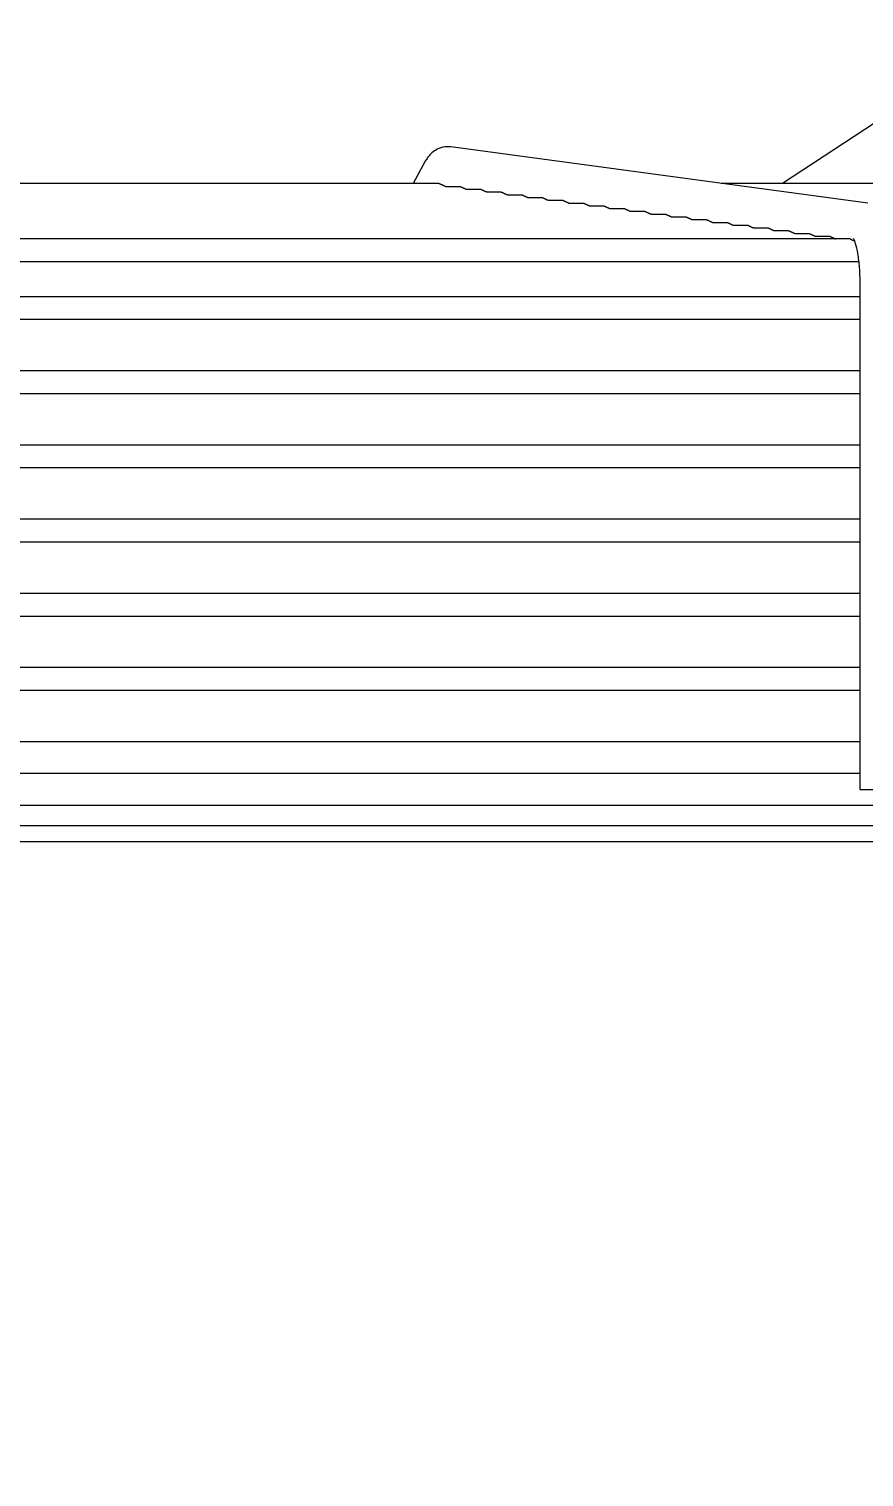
# Model space of a CAD drawing. Header units: millimetres. Extents: x 17700 to 32328, y 19251 to 29476.
# Drawn here: x 17993.82 to 17997.89, y 19600.84 to 19607.91 of the extents above; entities that cross this region are included whole.
import ezdxf

# ---------------------------------------------------------------- set-up
doc = ezdxf.new("R2010")
doc.units = ezdxf.units.MM
doc.header["$LTSCALE"] = 5
doc.layers.add('UNIT', color=6, linetype='Continuous')
doc.styles.add('SUBMITTAL', font='romans.shx', dxfattribs={"width": 0.75})
doc.dimstyles.new('SUBMITTAL', dxfattribs={"dimtxt": 0.09375, "dimasz": 0.09375, "dimexe": 0.03125, "dimexo": 0.0625, "dimgap": 0.0625, "dimtad": 0, "dimdec": 4, "dimzin": 4, "dimdsep": 46, "dimlunit": 4, "dimtxsty": 'SUBMITTAL', "dimcen": 0.09375, "dimclre": 6, "dimadec": 0, "dimazin": 0, "dimtfac": 1, "dimtdec": 0, "dimtofl": 0, "dimtmove": 0, "dimatfit": 3, "dimfxl": 0, "dimfrac": 2, "dimtolj": 1, "dimtzin": 4, "dimarcsym": 0})

msp = doc.modelspace()

# ---------------------------------------------------------------- linework, layer by layer
at = {"layer": 'UNIT'}
for p, q in [((17998.4303, 19607.7721), (17997.4934, 19607.1581)), ((17997.91, 19607.0615), (17995.8746, 19607.3361)), ((17995.7497, 19607.2662), (17995.6898, 19607.1581)), ((17995.8165, 19607.1581), (17991.814, 19607.1581)), ((17998.6995, 19607.1581), (17997.1939, 19607.1581)), ((17995.8501, 19607.1434), (17995.9185, 19607.1434)), ((17995.95, 19607.1299), (17996.0187, 19607.1299)), ((17996.0502, 19607.1164), (17996.1189, 19607.1164)), ((17996.1504, 19607.1029), (17996.2191, 19607.1029)), ((17996.2506, 19607.0894), (17996.3194, 19607.0894)), ((17996.3508, 19607.0759), (17996.4196, 19607.0759)), ((17996.4509, 19607.0624), (17996.5198, 19607.0624)), ((17996.5511, 19607.0489), (17996.62, 19607.0489)), ((17996.6513, 19607.0354), (17996.7202, 19607.0354)), ((17996.7515, 19607.0219), (17996.8205, 19607.0219)), ((17996.8517, 19607.0084), (17996.9207, 19607.0084)), ((17996.9519, 19606.9949), (17997.0209, 19606.9949)), ((17997.052, 19606.9814), (17997.1211, 19606.9814)), ((17997.1522, 19606.9679), (17997.2214, 19606.9679)), ((17997.2524, 19606.9544), (17997.3216, 19606.9544)), ((17997.8227, 19606.8869), (17989.8078, 19606.8869)), ((17997.3526, 19606.9409), (17997.4218, 19606.9409)), ((17997.4528, 19606.9274), (17997.522, 19606.9274)), ((17997.553, 19606.9139), (17997.6223, 19606.9139)), ((17997.6532, 19606.9004), (17997.7225, 19606.9004)), ((17989.7642, 19606.7767), (17997.8664, 19606.7767)), ((17997.8722, 19604.1995), (17997.8722, 19606.6689)), ((17997.8722, 19606.605), (17989.7583, 19606.605)), ((17997.0936, 19606.6064), (17997.0936, 19606.605)), ((17989.7583, 19606.4948), (17997.8722, 19606.4948)), ((17997.8722, 19606.2428), (17989.7583, 19606.2428)), ((17989.7583, 19606.1326), (17997.8722, 19606.1326)), ((17997.8722, 19605.8806), (17989.7583, 19605.8806)), ((17989.7583, 19605.7704), (17997.8722, 19605.7704)), ((17997.8722, 19605.5184), (17989.7583, 19605.5184)), ((17989.7583, 19605.4081), (17997.8722, 19605.4081)), ((17997.8722, 19605.1562), (17989.7583, 19605.1562)), ((17989.7583, 19605.0459), (17997.8722, 19605.0459)), ((17997.8722, 19604.794), (17989.7583, 19604.794)), ((17989.7583, 19604.6837), (17997.8722, 19604.6837)), ((17997.8722, 19604.4318), (17989.7583, 19604.4318)), ((17989.7583, 19604.2782), (17997.8722, 19604.2782)), ((17997.8722, 19604.1995), (17998.0691, 19604.1995)), ((17989.1893, 19604.1227), (17998.4413, 19604.1227)), ((17976.9452, 19604.0223), (18010.6853, 19604.0223)), ((18010.6853, 19603.9436), (17976.9452, 19603.9436))]:
    msp.add_line(p, q, dxfattribs=at)
for centre, start, end in [((17994.9704, 19606.6132), 353.99009, 355.0051), ((17995.7578, 19606.6132), 184.9949, 186.00991)]:
    msp.add_arc(centre, 0.0787, start, end, dxfattribs=at)
for major_axis, start_param, end_param in [((-0.0861, 0.0478), 1.366612, 1.389255), ((0.0861, -0.0478), 6.024051, 6.046695)]:
    msp.add_ellipse((17995.5317, 19606.6705), major_axis=major_axis, ratio=0.875426, start_param=start_param, end_param=end_param, dxfattribs=at)
for points, knots in [([(17995.8746, 19607.3361), (17995.8613, 19607.3379), (17995.8473, 19607.3372), (17995.8216, 19607.3314), (17995.8102, 19607.3265), (17995.7912, 19607.3152), (17995.7835, 19607.3089), (17995.7707, 19607.2964), (17995.7656, 19607.2903), (17995.7568, 19607.2782), (17995.7531, 19607.2722), (17995.7498, 19607.2663), (17995.7498, 19607.2662), (17995.7497, 19607.2662)], [3.1066861, 3.1066861, 3.1066861, 3.1066861, 3.1999885, 3.1999885, 3.2942363, 3.2942363, 3.388484, 3.388484, 3.4827318, 3.4827318, 3.5769796, 3.5769796, 3.577925, 3.577925, 3.577925, 3.577925]), ([(17995.8165, 19607.1581), (17995.8166, 19607.1581), (17995.8166, 19607.1581), (17995.8166, 19607.1581), (17995.8169, 19607.1581), (17995.8171, 19607.1581), (17995.8174, 19607.158), (17995.8177, 19607.1579), (17995.8181, 19607.1579), (17995.8184, 19607.1577), (17995.8188, 19607.1576), (17995.8192, 19607.1575), (17995.8197, 19607.1573), (17995.8201, 19607.1571), (17995.8206, 19607.1569), (17995.8211, 19607.1567), (17995.8216, 19607.1564), (17995.8222, 19607.1562), (17995.8228, 19607.1559), (17995.8234, 19607.1556), (17995.824, 19607.1553), (17995.8247, 19607.155), (17995.8253, 19607.1546), (17995.8261, 19607.1543), (17995.8268, 19607.1539), (17995.8276, 19607.1535), (17995.8283, 19607.1531), (17995.8292, 19607.1527), (17995.83, 19607.1523), (17995.8309, 19607.1518), (17995.8318, 19607.1514), (17995.8327, 19607.1509), (17995.8337, 19607.1504), (17995.8347, 19607.15), (17995.8357, 19607.1495), (17995.8367, 19607.149), (17995.8378, 19607.1484), (17995.8389, 19607.1479), (17995.8401, 19607.1474), (17995.8413, 19607.1469), (17995.8425, 19607.1463), (17995.8438, 19607.1458), (17995.8451, 19607.1453), (17995.8464, 19607.1447), (17995.8478, 19607.1442), (17995.8492, 19607.1437), (17995.8495, 19607.1436), (17995.8498, 19607.1435), (17995.8501, 19607.1434)], [0.4847824, 0.4847824, 0.4847824, 0.4847824, 0.4878049, 0.4878049, 0.4878049, 0.5121951, 0.5121951, 0.5121951, 0.5365854, 0.5365854, 0.5365854, 0.5609756, 0.5609756, 0.5609756, 0.5853659, 0.5853659, 0.5853659, 0.6097561, 0.6097561, 0.6097561, 0.6341463, 0.6341463, 0.6341463, 0.6585366, 0.6585366, 0.6585366, 0.6829268, 0.6829268, 0.6829268, 0.7073171, 0.7073171, 0.7073171, 0.7317073, 0.7317073, 0.7317073, 0.7560976, 0.7560976, 0.7560976, 0.7804878, 0.7804878, 0.7804878, 0.804878, 0.804878, 0.804878, 0.8292683, 0.8292683, 0.8292683, 0.834397, 0.834397, 0.834397, 0.834397]), ([(17995.9185, 19607.1434), (17995.9185, 19607.1434), (17995.9185, 19607.1434), (17995.9185, 19607.1434), (17995.9188, 19607.1433), (17995.919, 19607.1433), (17995.9193, 19607.1432), (17995.9196, 19607.1432), (17995.9199, 19607.1431), (17995.9203, 19607.143), (17995.9207, 19607.1429), (17995.9211, 19607.1427), (17995.9215, 19607.1426), (17995.9219, 19607.1424), (17995.9224, 19607.1422), (17995.9229, 19607.142), (17995.9234, 19607.1418), (17995.9239, 19607.1415), (17995.9245, 19607.1413), (17995.9251, 19607.141), (17995.9257, 19607.1407), (17995.9264, 19607.1404), (17995.927, 19607.1401), (17995.9277, 19607.1397), (17995.9284, 19607.1394), (17995.9292, 19607.139), (17995.9299, 19607.1387), (17995.9307, 19607.1383), (17995.9315, 19607.1379), (17995.9324, 19607.1374), (17995.9333, 19607.137), (17995.9342, 19607.1366), (17995.9351, 19607.1361), (17995.9361, 19607.1357), (17995.9371, 19607.1352), (17995.9381, 19607.1347), (17995.9392, 19607.1343), (17995.9403, 19607.1338), (17995.9414, 19607.1333), (17995.9426, 19607.1328), (17995.9438, 19607.1323), (17995.945, 19607.1318), (17995.9463, 19607.1313), (17995.9475, 19607.1308), (17995.9487, 19607.1303), (17995.95, 19607.1299)], [0.4842301, 0.4842301, 0.4842301, 0.4842301, 0.4878049, 0.4878049, 0.4878049, 0.5121951, 0.5121951, 0.5121951, 0.5365854, 0.5365854, 0.5365854, 0.5609756, 0.5609756, 0.5609756, 0.5853659, 0.5853659, 0.5853659, 0.6097561, 0.6097561, 0.6097561, 0.6341463, 0.6341463, 0.6341463, 0.6585366, 0.6585366, 0.6585366, 0.6829268, 0.6829268, 0.6829268, 0.7073171, 0.7073171, 0.7073171, 0.7317073, 0.7317073, 0.7317073, 0.7560976, 0.7560976, 0.7560976, 0.7804878, 0.7804878, 0.7804878, 0.804878, 0.804878, 0.804878, 0.8279727, 0.8279727, 0.8279727, 0.8279727]), ([(17996.0187, 19607.1299), (17996.0187, 19607.1299), (17996.0187, 19607.1299), (17996.0188, 19607.1299), (17996.019, 19607.1298), (17996.0192, 19607.1298), (17996.0195, 19607.1298), (17996.0198, 19607.1297), (17996.0202, 19607.1296), (17996.0205, 19607.1295), (17996.0209, 19607.1294), (17996.0213, 19607.1292), (17996.0217, 19607.1291), (17996.0222, 19607.1289), (17996.0226, 19607.1287), (17996.0231, 19607.1285), (17996.0236, 19607.1283), (17996.0242, 19607.128), (17996.0247, 19607.1278), (17996.0253, 19607.1275), (17996.0259, 19607.1272), (17996.0266, 19607.1269), (17996.0272, 19607.1266), (17996.0279, 19607.1262), (17996.0287, 19607.1259), (17996.0294, 19607.1255), (17996.0302, 19607.1252), (17996.031, 19607.1248), (17996.0318, 19607.1244), (17996.0326, 19607.1239), (17996.0335, 19607.1235), (17996.0344, 19607.1231), (17996.0354, 19607.1226), (17996.0363, 19607.1222), (17996.0373, 19607.1217), (17996.0384, 19607.1212), (17996.0394, 19607.1207), (17996.0405, 19607.1203), (17996.0416, 19607.1198), (17996.0428, 19607.1193), (17996.044, 19607.1188), (17996.0452, 19607.1183), (17996.0465, 19607.1178), (17996.0477, 19607.1173), (17996.0489, 19607.1168), (17996.0502, 19607.1164)], [0.4842433, 0.4842433, 0.4842433, 0.4842433, 0.4878049, 0.4878049, 0.4878049, 0.5121951, 0.5121951, 0.5121951, 0.5365854, 0.5365854, 0.5365854, 0.5609756, 0.5609756, 0.5609756, 0.5853659, 0.5853659, 0.5853659, 0.6097561, 0.6097561, 0.6097561, 0.6341463, 0.6341463, 0.6341463, 0.6585366, 0.6585366, 0.6585366, 0.6829268, 0.6829268, 0.6829268, 0.7073171, 0.7073171, 0.7073171, 0.7317073, 0.7317073, 0.7317073, 0.7560976, 0.7560976, 0.7560976, 0.7804878, 0.7804878, 0.7804878, 0.804878, 0.804878, 0.804878, 0.8276206, 0.8276206, 0.8276206, 0.8276206]), ([(17996.1189, 19607.1164), (17996.1189, 19607.1164), (17996.119, 19607.1164), (17996.119, 19607.1164), (17996.1192, 19607.1164), (17996.1195, 19607.1163), (17996.1198, 19607.1163), (17996.1201, 19607.1162), (17996.1204, 19607.1161), (17996.1207, 19607.116), (17996.1211, 19607.1159), (17996.1215, 19607.1157), (17996.1219, 19607.1156), (17996.1224, 19607.1154), (17996.1228, 19607.1152), (17996.1234, 19607.115), (17996.1239, 19607.1148), (17996.1244, 19607.1145), (17996.125, 19607.1143), (17996.1256, 19607.114), (17996.1262, 19607.1137), (17996.1268, 19607.1134), (17996.1275, 19607.1131), (17996.1282, 19607.1127), (17996.1289, 19607.1124), (17996.1296, 19607.112), (17996.1304, 19607.1116), (17996.1312, 19607.1113), (17996.132, 19607.1109), (17996.1329, 19607.1104), (17996.1338, 19607.11), (17996.1347, 19607.1096), (17996.1356, 19607.1091), (17996.1366, 19607.1087), (17996.1376, 19607.1082), (17996.1386, 19607.1077), (17996.1397, 19607.1072), (17996.1407, 19607.1067), (17996.1419, 19607.1063), (17996.1431, 19607.1058), (17996.1442, 19607.1053), (17996.1455, 19607.1047), (17996.1467, 19607.1042), (17996.1479, 19607.1038), (17996.1491, 19607.1033), (17996.1504, 19607.1029)], [0.4842566, 0.4842566, 0.4842566, 0.4842566, 0.4878049, 0.4878049, 0.4878049, 0.5121951, 0.5121951, 0.5121951, 0.5365854, 0.5365854, 0.5365854, 0.5609756, 0.5609756, 0.5609756, 0.5853659, 0.5853659, 0.5853659, 0.6097561, 0.6097561, 0.6097561, 0.6341463, 0.6341463, 0.6341463, 0.6585366, 0.6585366, 0.6585366, 0.6829268, 0.6829268, 0.6829268, 0.7073171, 0.7073171, 0.7073171, 0.7317073, 0.7317073, 0.7317073, 0.7560976, 0.7560976, 0.7560976, 0.7804878, 0.7804878, 0.7804878, 0.804878, 0.804878, 0.804878, 0.827268, 0.827268, 0.827268, 0.827268]), ([(17996.2191, 19607.1029), (17996.2192, 19607.1029), (17996.2192, 19607.1029), (17996.2192, 19607.1029), (17996.2194, 19607.1029), (17996.2197, 19607.1028), (17996.22, 19607.1028), (17996.2203, 19607.1027), (17996.2206, 19607.1026), (17996.221, 19607.1025), (17996.2213, 19607.1024), (17996.2217, 19607.1022), (17996.2222, 19607.1021), (17996.2226, 19607.1019), (17996.2231, 19607.1017), (17996.2236, 19607.1015), (17996.2241, 19607.1013), (17996.2246, 19607.101), (17996.2252, 19607.1008), (17996.2258, 19607.1005), (17996.2264, 19607.1002), (17996.2271, 19607.0999), (17996.2277, 19607.0996), (17996.2284, 19607.0992), (17996.2291, 19607.0989), (17996.2299, 19607.0985), (17996.2306, 19607.0981), (17996.2314, 19607.0977), (17996.2322, 19607.0973), (17996.2331, 19607.0969), (17996.234, 19607.0965), (17996.2349, 19607.0961), (17996.2358, 19607.0956), (17996.2368, 19607.0952), (17996.2378, 19607.0947), (17996.2388, 19607.0942), (17996.2399, 19607.0937), (17996.241, 19607.0932), (17996.2421, 19607.0927), (17996.2433, 19607.0922), (17996.2445, 19607.0917), (17996.2457, 19607.0912), (17996.247, 19607.0907), (17996.2481, 19607.0903), (17996.2493, 19607.0898), (17996.2506, 19607.0894)], [0.48427, 0.48427, 0.48427, 0.48427, 0.4878049, 0.4878049, 0.4878049, 0.5121951, 0.5121951, 0.5121951, 0.5365854, 0.5365854, 0.5365854, 0.5609756, 0.5609756, 0.5609756, 0.5853659, 0.5853659, 0.5853659, 0.6097561, 0.6097561, 0.6097561, 0.6341463, 0.6341463, 0.6341463, 0.6585366, 0.6585366, 0.6585366, 0.6829268, 0.6829268, 0.6829268, 0.7073171, 0.7073171, 0.7073171, 0.7317073, 0.7317073, 0.7317073, 0.7560976, 0.7560976, 0.7560976, 0.7804878, 0.7804878, 0.7804878, 0.804878, 0.804878, 0.804878, 0.8269153, 0.8269153, 0.8269153, 0.8269153]), ([(17996.3194, 19607.0894), (17996.3194, 19607.0894), (17996.3194, 19607.0894), (17996.3194, 19607.0894), (17996.3197, 19607.0894), (17996.3199, 19607.0893), (17996.3202, 19607.0893), (17996.3205, 19607.0892), (17996.3208, 19607.0891), (17996.3212, 19607.089), (17996.3216, 19607.0889), (17996.322, 19607.0887), (17996.3224, 19607.0886), (17996.3228, 19607.0884), (17996.3233, 19607.0882), (17996.3238, 19607.088), (17996.3243, 19607.0878), (17996.3249, 19607.0875), (17996.3254, 19607.0873), (17996.326, 19607.087), (17996.3266, 19607.0867), (17996.3273, 19607.0864), (17996.3279, 19607.0861), (17996.3286, 19607.0857), (17996.3294, 19607.0854), (17996.3301, 19607.085), (17996.3309, 19607.0846), (17996.3317, 19607.0842), (17996.3325, 19607.0838), (17996.3333, 19607.0834), (17996.3342, 19607.083), (17996.3351, 19607.0826), (17996.3361, 19607.0821), (17996.337, 19607.0816), (17996.338, 19607.0812), (17996.3391, 19607.0807), (17996.3401, 19607.0802), (17996.3412, 19607.0797), (17996.3423, 19607.0792), (17996.3435, 19607.0787), (17996.3447, 19607.0782), (17996.3459, 19607.0777), (17996.3472, 19607.0772), (17996.3484, 19607.0768), (17996.3495, 19607.0763), (17996.3508, 19607.0759)], [0.4842834, 0.4842834, 0.4842834, 0.4842834, 0.4878049, 0.4878049, 0.4878049, 0.5121951, 0.5121951, 0.5121951, 0.5365854, 0.5365854, 0.5365854, 0.5609756, 0.5609756, 0.5609756, 0.5853659, 0.5853659, 0.5853659, 0.6097561, 0.6097561, 0.6097561, 0.6341463, 0.6341463, 0.6341463, 0.6585366, 0.6585366, 0.6585366, 0.6829268, 0.6829268, 0.6829268, 0.7073171, 0.7073171, 0.7073171, 0.7317073, 0.7317073, 0.7317073, 0.7560976, 0.7560976, 0.7560976, 0.7804878, 0.7804878, 0.7804878, 0.804878, 0.804878, 0.804878, 0.8265624, 0.8265624, 0.8265624, 0.8265624]), ([(17996.4196, 19607.0759), (17996.4196, 19607.0759), (17996.4196, 19607.0759), (17996.4197, 19607.0759), (17996.4199, 19607.0759), (17996.4201, 19607.0758), (17996.4204, 19607.0758), (17996.4207, 19607.0757), (17996.4211, 19607.0756), (17996.4214, 19607.0755), (17996.4218, 19607.0754), (17996.4222, 19607.0752), (17996.4226, 19607.0751), (17996.4231, 19607.0749), (17996.4235, 19607.0747), (17996.424, 19607.0745), (17996.4245, 19607.0743), (17996.4251, 19607.074), (17996.4257, 19607.0738), (17996.4262, 19607.0735), (17996.4269, 19607.0732), (17996.4275, 19607.0729), (17996.4282, 19607.0726), (17996.4289, 19607.0722), (17996.4296, 19607.0719), (17996.4303, 19607.0715), (17996.4311, 19607.0711), (17996.4319, 19607.0707), (17996.4327, 19607.0703), (17996.4336, 19607.0699), (17996.4345, 19607.0695), (17996.4354, 19607.0691), (17996.4363, 19607.0686), (17996.4373, 19607.0681), (17996.4383, 19607.0677), (17996.4393, 19607.0672), (17996.4404, 19607.0667), (17996.4415, 19607.0662), (17996.4426, 19607.0657), (17996.4438, 19607.0652), (17996.4449, 19607.0647), (17996.4462, 19607.0642), (17996.4475, 19607.0637), (17996.4486, 19607.0633), (17996.4497, 19607.0628), (17996.4509, 19607.0624)], [0.484297, 0.484297, 0.484297, 0.484297, 0.4878049, 0.4878049, 0.4878049, 0.5121951, 0.5121951, 0.5121951, 0.5365854, 0.5365854, 0.5365854, 0.5609756, 0.5609756, 0.5609756, 0.5853659, 0.5853659, 0.5853659, 0.6097561, 0.6097561, 0.6097561, 0.6341463, 0.6341463, 0.6341463, 0.6585366, 0.6585366, 0.6585366, 0.6829268, 0.6829268, 0.6829268, 0.7073171, 0.7073171, 0.7073171, 0.7317073, 0.7317073, 0.7317073, 0.7560976, 0.7560976, 0.7560976, 0.7804878, 0.7804878, 0.7804878, 0.804878, 0.804878, 0.804878, 0.8262097, 0.8262097, 0.8262097, 0.8262097]), ([(17996.5198, 19607.0624), (17996.5198, 19607.0624), (17996.5199, 19607.0624), (17996.5199, 19607.0624), (17996.5201, 19607.0624), (17996.5204, 19607.0623), (17996.5207, 19607.0623), (17996.521, 19607.0622), (17996.5213, 19607.0621), (17996.5217, 19607.062), (17996.522, 19607.0619), (17996.5224, 19607.0618), (17996.5228, 19607.0616), (17996.5233, 19607.0614), (17996.5238, 19607.0612), (17996.5243, 19607.061), (17996.5248, 19607.0608), (17996.5253, 19607.0605), (17996.5259, 19607.0603), (17996.5265, 19607.06), (17996.5271, 19607.0597), (17996.5277, 19607.0594), (17996.5284, 19607.0591), (17996.5291, 19607.0587), (17996.5298, 19607.0584), (17996.5305, 19607.058), (17996.5313, 19607.0576), (17996.5321, 19607.0572), (17996.5329, 19607.0568), (17996.5338, 19607.0564), (17996.5347, 19607.056), (17996.5356, 19607.0555), (17996.5365, 19607.0551), (17996.5375, 19607.0546), (17996.5385, 19607.0542), (17996.5395, 19607.0537), (17996.5406, 19607.0532), (17996.5417, 19607.0527), (17996.5428, 19607.0522), (17996.544, 19607.0517), (17996.5452, 19607.0512), (17996.5464, 19607.0507), (17996.5477, 19607.0502), (17996.5488, 19607.0497), (17996.5499, 19607.0493), (17996.5511, 19607.0489)], [0.4843105, 0.4843105, 0.4843105, 0.4843105, 0.4878049, 0.4878049, 0.4878049, 0.5121951, 0.5121951, 0.5121951, 0.5365854, 0.5365854, 0.5365854, 0.5609756, 0.5609756, 0.5609756, 0.5853659, 0.5853659, 0.5853659, 0.6097561, 0.6097561, 0.6097561, 0.6341463, 0.6341463, 0.6341463, 0.6585366, 0.6585366, 0.6585366, 0.6829268, 0.6829268, 0.6829268, 0.7073171, 0.7073171, 0.7073171, 0.7317073, 0.7317073, 0.7317073, 0.7560976, 0.7560976, 0.7560976, 0.7804878, 0.7804878, 0.7804878, 0.804878, 0.804878, 0.804878, 0.8258572, 0.8258572, 0.8258572, 0.8258572]), ([(17996.62, 19607.0489), (17996.6201, 19607.0489), (17996.6201, 19607.0489), (17996.6201, 19607.0489), (17996.6203, 19607.0489), (17996.6206, 19607.0488), (17996.6209, 19607.0488), (17996.6212, 19607.0487), (17996.6215, 19607.0486), (17996.6219, 19607.0485), (17996.6222, 19607.0484), (17996.6226, 19607.0483), (17996.6231, 19607.0481), (17996.6235, 19607.0479), (17996.624, 19607.0477), (17996.6245, 19607.0475), (17996.625, 19607.0473), (17996.6255, 19607.047), (17996.6261, 19607.0468), (17996.6267, 19607.0465), (17996.6273, 19607.0462), (17996.628, 19607.0459), (17996.6286, 19607.0456), (17996.6293, 19607.0452), (17996.63, 19607.0449), (17996.6308, 19607.0445), (17996.6315, 19607.0441), (17996.6324, 19607.0437), (17996.6332, 19607.0433), (17996.634, 19607.0429), (17996.6349, 19607.0425), (17996.6358, 19607.042), (17996.6368, 19607.0416), (17996.6377, 19607.0411), (17996.6387, 19607.0407), (17996.6398, 19607.0402), (17996.6408, 19607.0397), (17996.6419, 19607.0392), (17996.6431, 19607.0387), (17996.6442, 19607.0382), (17996.6454, 19607.0377), (17996.6466, 19607.0372), (17996.6479, 19607.0367), (17996.649, 19607.0362), (17996.6501, 19607.0358), (17996.6513, 19607.0354)], [0.484326, 0.484326, 0.484326, 0.484326, 0.4878049, 0.4878049, 0.4878049, 0.5121951, 0.5121951, 0.5121951, 0.5365854, 0.5365854, 0.5365854, 0.5609756, 0.5609756, 0.5609756, 0.5853659, 0.5853659, 0.5853659, 0.6097561, 0.6097561, 0.6097561, 0.6341463, 0.6341463, 0.6341463, 0.6585366, 0.6585366, 0.6585366, 0.6829268, 0.6829268, 0.6829268, 0.7073171, 0.7073171, 0.7073171, 0.7317073, 0.7317073, 0.7317073, 0.7560976, 0.7560976, 0.7560976, 0.7804878, 0.7804878, 0.7804878, 0.804878, 0.804878, 0.804878, 0.8255542, 0.8255542, 0.8255542, 0.8255542]), ([(17996.7202, 19607.0354), (17996.7203, 19607.0354), (17996.7203, 19607.0354), (17996.7203, 19607.0354), (17996.7206, 19607.0354), (17996.7208, 19607.0353), (17996.7211, 19607.0353), (17996.7214, 19607.0352), (17996.7217, 19607.0351), (17996.7221, 19607.035), (17996.7225, 19607.0349), (17996.7229, 19607.0348), (17996.7233, 19607.0346), (17996.7237, 19607.0344), (17996.7242, 19607.0342), (17996.7247, 19607.034), (17996.7252, 19607.0338), (17996.7258, 19607.0335), (17996.7263, 19607.0333), (17996.7269, 19607.033), (17996.7275, 19607.0327), (17996.7282, 19607.0324), (17996.7289, 19607.0321), (17996.7295, 19607.0317), (17996.7303, 19607.0314), (17996.731, 19607.031), (17996.7318, 19607.0306), (17996.7326, 19607.0302), (17996.7334, 19607.0298), (17996.7343, 19607.0294), (17996.7352, 19607.029), (17996.7361, 19607.0285), (17996.737, 19607.0281), (17996.738, 19607.0276), (17996.739, 19607.0271), (17996.74, 19607.0267), (17996.7411, 19607.0262), (17996.7422, 19607.0257), (17996.7433, 19607.0252), (17996.7445, 19607.0247), (17996.7457, 19607.0242), (17996.7469, 19607.0237), (17996.7482, 19607.0232), (17996.7492, 19607.0227), (17996.7503, 19607.0223), (17996.7515, 19607.0219)], [0.48434, 0.48434, 0.48434, 0.48434, 0.4878049, 0.4878049, 0.4878049, 0.5121951, 0.5121951, 0.5121951, 0.5365854, 0.5365854, 0.5365854, 0.5609756, 0.5609756, 0.5609756, 0.5853659, 0.5853659, 0.5853659, 0.6097561, 0.6097561, 0.6097561, 0.6341463, 0.6341463, 0.6341463, 0.6585366, 0.6585366, 0.6585366, 0.6829268, 0.6829268, 0.6829268, 0.7073171, 0.7073171, 0.7073171, 0.7317073, 0.7317073, 0.7317073, 0.7560976, 0.7560976, 0.7560976, 0.7804878, 0.7804878, 0.7804878, 0.804878, 0.804878, 0.804878, 0.8252026, 0.8252026, 0.8252026, 0.8252026]), ([(17996.8205, 19607.0219), (17996.8205, 19607.0219), (17996.8205, 19607.0219), (17996.8206, 19607.0219), (17996.8208, 19607.0219), (17996.821, 19607.0218), (17996.8213, 19607.0218), (17996.8216, 19607.0217), (17996.822, 19607.0216), (17996.8223, 19607.0215), (17996.8227, 19607.0214), (17996.8231, 19607.0213), (17996.8235, 19607.0211), (17996.824, 19607.0209), (17996.8244, 19607.0207), (17996.8249, 19607.0205), (17996.8255, 19607.0203), (17996.826, 19607.02), (17996.8266, 19607.0198), (17996.8272, 19607.0195), (17996.8278, 19607.0192), (17996.8284, 19607.0189), (17996.8291, 19607.0186), (17996.8298, 19607.0182), (17996.8305, 19607.0179), (17996.8312, 19607.0175), (17996.832, 19607.0171), (17996.8328, 19607.0167), (17996.8336, 19607.0163), (17996.8345, 19607.0159), (17996.8354, 19607.0155), (17996.8363, 19607.015), (17996.8372, 19607.0146), (17996.8382, 19607.0141), (17996.8392, 19607.0136), (17996.8402, 19607.0132), (17996.8413, 19607.0127), (17996.8424, 19607.0122), (17996.8435, 19607.0117), (17996.8447, 19607.0112), (17996.8459, 19607.0107), (17996.8471, 19607.0102), (17996.8484, 19607.0096), (17996.8495, 19607.0092), (17996.8506, 19607.0088), (17996.8517, 19607.0084)], [0.484354, 0.484354, 0.484354, 0.484354, 0.4878049, 0.4878049, 0.4878049, 0.5121951, 0.5121951, 0.5121951, 0.5365854, 0.5365854, 0.5365854, 0.5609756, 0.5609756, 0.5609756, 0.5853659, 0.5853659, 0.5853659, 0.6097561, 0.6097561, 0.6097561, 0.6341463, 0.6341463, 0.6341463, 0.6585366, 0.6585366, 0.6585366, 0.6829268, 0.6829268, 0.6829268, 0.7073171, 0.7073171, 0.7073171, 0.7317073, 0.7317073, 0.7317073, 0.7560976, 0.7560976, 0.7560976, 0.7804878, 0.7804878, 0.7804878, 0.804878, 0.804878, 0.804878, 0.8248515, 0.8248515, 0.8248515, 0.8248515]), ([(17996.9207, 19607.0084), (17996.9207, 19607.0084), (17996.9208, 19607.0084), (17996.9208, 19607.0084), (17996.921, 19607.0084), (17996.9213, 19607.0084), (17996.9216, 19607.0083), (17996.9219, 19607.0082), (17996.9222, 19607.0081), (17996.9226, 19607.008), (17996.9229, 19607.0079), (17996.9233, 19607.0078), (17996.9238, 19607.0076), (17996.9242, 19607.0074), (17996.9247, 19607.0072), (17996.9252, 19607.007), (17996.9257, 19607.0068), (17996.9262, 19607.0065), (17996.9268, 19607.0063), (17996.9274, 19607.006), (17996.928, 19607.0057), (17996.9287, 19607.0054), (17996.9293, 19607.0051), (17996.93, 19607.0047), (17996.9307, 19607.0044), (17996.9315, 19607.004), (17996.9322, 19607.0036), (17996.9331, 19607.0032), (17996.9339, 19607.0028), (17996.9347, 19607.0024), (17996.9356, 19607.002), (17996.9365, 19607.0015), (17996.9375, 19607.0011), (17996.9384, 19607.0006), (17996.9394, 19607.0001), (17996.9405, 19606.9996), (17996.9416, 19606.9992), (17996.9426, 19606.9987), (17996.9438, 19606.9982), (17996.9449, 19606.9977), (17996.9461, 19606.9971), (17996.9474, 19606.9966), (17996.9487, 19606.9961), (17996.9497, 19606.9957), (17996.9508, 19606.9953), (17996.9519, 19606.9949)], [0.484368, 0.484368, 0.484368, 0.484368, 0.4878049, 0.4878049, 0.4878049, 0.5121951, 0.5121951, 0.5121951, 0.5365854, 0.5365854, 0.5365854, 0.5609756, 0.5609756, 0.5609756, 0.5853659, 0.5853659, 0.5853659, 0.6097561, 0.6097561, 0.6097561, 0.6341463, 0.6341463, 0.6341463, 0.6585366, 0.6585366, 0.6585366, 0.6829268, 0.6829268, 0.6829268, 0.7073171, 0.7073171, 0.7073171, 0.7317073, 0.7317073, 0.7317073, 0.7560976, 0.7560976, 0.7560976, 0.7804878, 0.7804878, 0.7804878, 0.804878, 0.804878, 0.804878, 0.824501, 0.824501, 0.824501, 0.824501]), ([(17997.0209, 19606.9949), (17997.0209, 19606.9949), (17997.021, 19606.9949), (17997.021, 19606.9949), (17997.0212, 19606.9949), (17997.0215, 19606.9949), (17997.0218, 19606.9948), (17997.0221, 19606.9947), (17997.0224, 19606.9946), (17997.0228, 19606.9945), (17997.0231, 19606.9944), (17997.0235, 19606.9943), (17997.024, 19606.9941), (17997.0244, 19606.9939), (17997.0249, 19606.9937), (17997.0254, 19606.9935), (17997.0259, 19606.9933), (17997.0265, 19606.993), (17997.027, 19606.9928), (17997.0276, 19606.9925), (17997.0282, 19606.9922), (17997.0289, 19606.9919), (17997.0295, 19606.9916), (17997.0302, 19606.9912), (17997.031, 19606.9909), (17997.0317, 19606.9905), (17997.0325, 19606.9901), (17997.0333, 19606.9897), (17997.0341, 19606.9893), (17997.035, 19606.9889), (17997.0359, 19606.9885), (17997.0368, 19606.988), (17997.0377, 19606.9876), (17997.0387, 19606.9871), (17997.0397, 19606.9866), (17997.0407, 19606.9861), (17997.0418, 19606.9856), (17997.0429, 19606.9852), (17997.044, 19606.9847), (17997.0452, 19606.9841), (17997.0464, 19606.9836), (17997.0476, 19606.9831), (17997.0489, 19606.9826), (17997.0499, 19606.9822), (17997.051, 19606.9818), (17997.052, 19606.9814)], [0.484382, 0.484382, 0.484382, 0.484382, 0.4878049, 0.4878049, 0.4878049, 0.5121951, 0.5121951, 0.5121951, 0.5365854, 0.5365854, 0.5365854, 0.5609756, 0.5609756, 0.5609756, 0.5853659, 0.5853659, 0.5853659, 0.6097561, 0.6097561, 0.6097561, 0.6341463, 0.6341463, 0.6341463, 0.6585366, 0.6585366, 0.6585366, 0.6829268, 0.6829268, 0.6829268, 0.7073171, 0.7073171, 0.7073171, 0.7317073, 0.7317073, 0.7317073, 0.7560976, 0.7560976, 0.7560976, 0.7804878, 0.7804878, 0.7804878, 0.804878, 0.804878, 0.804878, 0.8241512, 0.8241512, 0.8241512, 0.8241512]), ([(17997.1211, 19606.9814), (17997.1212, 19606.9814), (17997.1212, 19606.9814), (17997.1212, 19606.9814), (17997.1215, 19606.9814), (17997.1217, 19606.9814), (17997.122, 19606.9813), (17997.1223, 19606.9812), (17997.1226, 19606.9811), (17997.123, 19606.981), (17997.1234, 19606.9809), (17997.1238, 19606.9808), (17997.1242, 19606.9806), (17997.1246, 19606.9804), (17997.1251, 19606.9802), (17997.1256, 19606.98), (17997.1261, 19606.9798), (17997.1267, 19606.9795), (17997.1273, 19606.9793), (17997.1278, 19606.979), (17997.1285, 19606.9787), (17997.1291, 19606.9784), (17997.1298, 19606.9781), (17997.1305, 19606.9777), (17997.1312, 19606.9774), (17997.1319, 19606.977), (17997.1327, 19606.9766), (17997.1335, 19606.9762), (17997.1343, 19606.9758), (17997.1352, 19606.9754), (17997.1361, 19606.975), (17997.137, 19606.9745), (17997.1379, 19606.9741), (17997.1389, 19606.9736), (17997.1399, 19606.9731), (17997.1409, 19606.9726), (17997.142, 19606.9721), (17997.1431, 19606.9716), (17997.1442, 19606.9711), (17997.1454, 19606.9706), (17997.1466, 19606.9701), (17997.1478, 19606.9696), (17997.1491, 19606.9691), (17997.1501, 19606.9687), (17997.1512, 19606.9683), (17997.1522, 19606.9679)], [0.484396, 0.484396, 0.484396, 0.484396, 0.4878049, 0.4878049, 0.4878049, 0.5121951, 0.5121951, 0.5121951, 0.5365854, 0.5365854, 0.5365854, 0.5609756, 0.5609756, 0.5609756, 0.5853659, 0.5853659, 0.5853659, 0.6097561, 0.6097561, 0.6097561, 0.6341463, 0.6341463, 0.6341463, 0.6585366, 0.6585366, 0.6585366, 0.6829268, 0.6829268, 0.6829268, 0.7073171, 0.7073171, 0.7073171, 0.7317073, 0.7317073, 0.7317073, 0.7560976, 0.7560976, 0.7560976, 0.7804878, 0.7804878, 0.7804878, 0.804878, 0.804878, 0.804878, 0.823802, 0.823802, 0.823802, 0.823802]), ([(17997.2214, 19606.9679), (17997.2214, 19606.9679), (17997.2214, 19606.9679), (17997.2215, 19606.9679), (17997.2217, 19606.9679), (17997.2219, 19606.9679), (17997.2222, 19606.9678), (17997.2225, 19606.9677), (17997.2229, 19606.9677), (17997.2232, 19606.9675), (17997.2236, 19606.9674), (17997.224, 19606.9673), (17997.2244, 19606.9671), (17997.2249, 19606.9669), (17997.2253, 19606.9667), (17997.2259, 19606.9665), (17997.2264, 19606.9663), (17997.2269, 19606.966), (17997.2275, 19606.9658), (17997.2281, 19606.9655), (17997.2287, 19606.9652), (17997.2293, 19606.9649), (17997.23, 19606.9646), (17997.2307, 19606.9642), (17997.2314, 19606.9639), (17997.2322, 19606.9635), (17997.2329, 19606.9631), (17997.2338, 19606.9627), (17997.2346, 19606.9623), (17997.2354, 19606.9619), (17997.2363, 19606.9614), (17997.2372, 19606.961), (17997.2382, 19606.9605), (17997.2392, 19606.9601), (17997.2401, 19606.9596), (17997.2412, 19606.9591), (17997.2423, 19606.9586), (17997.2433, 19606.9581), (17997.2445, 19606.9576), (17997.2457, 19606.9571), (17997.2469, 19606.9566), (17997.2481, 19606.9561), (17997.2494, 19606.9556), (17997.2504, 19606.9552), (17997.2514, 19606.9548), (17997.2524, 19606.9544)], [0.48441, 0.48441, 0.48441, 0.48441, 0.4878049, 0.4878049, 0.4878049, 0.5121951, 0.5121951, 0.5121951, 0.5365854, 0.5365854, 0.5365854, 0.5609756, 0.5609756, 0.5609756, 0.5853659, 0.5853659, 0.5853659, 0.6097561, 0.6097561, 0.6097561, 0.6341463, 0.6341463, 0.6341463, 0.6585366, 0.6585366, 0.6585366, 0.6829268, 0.6829268, 0.6829268, 0.7073171, 0.7073171, 0.7073171, 0.7317073, 0.7317073, 0.7317073, 0.7560976, 0.7560976, 0.7560976, 0.7804878, 0.7804878, 0.7804878, 0.804878, 0.804878, 0.804878, 0.8234536, 0.8234536, 0.8234536, 0.8234536]), ([(17997.3216, 19606.9544), (17997.3216, 19606.9544), (17997.3217, 19606.9544), (17997.3217, 19606.9544), (17997.3219, 19606.9544), (17997.3222, 19606.9544), (17997.3225, 19606.9543), (17997.3228, 19606.9542), (17997.3231, 19606.9542), (17997.3235, 19606.954), (17997.3238, 19606.9539), (17997.3242, 19606.9538), (17997.3247, 19606.9536), (17997.3251, 19606.9534), (17997.3256, 19606.9532), (17997.3261, 19606.953), (17997.3266, 19606.9528), (17997.3271, 19606.9526), (17997.3277, 19606.9523), (17997.3283, 19606.952), (17997.3289, 19606.9517), (17997.3296, 19606.9514), (17997.3302, 19606.9511), (17997.3309, 19606.9507), (17997.3317, 19606.9504), (17997.3324, 19606.95), (17997.3332, 19606.9496), (17997.334, 19606.9492), (17997.3348, 19606.9488), (17997.3357, 19606.9484), (17997.3366, 19606.9479), (17997.3375, 19606.9475), (17997.3384, 19606.947), (17997.3394, 19606.9466), (17997.3404, 19606.9461), (17997.3414, 19606.9456), (17997.3425, 19606.9451), (17997.3436, 19606.9446), (17997.3447, 19606.9441), (17997.3459, 19606.9436), (17997.3471, 19606.9431), (17997.3483, 19606.9426), (17997.3496, 19606.9421), (17997.3506, 19606.9417), (17997.3516, 19606.9413), (17997.3526, 19606.9409)], [0.4844239, 0.4844239, 0.4844239, 0.4844239, 0.4878049, 0.4878049, 0.4878049, 0.5121951, 0.5121951, 0.5121951, 0.5365854, 0.5365854, 0.5365854, 0.5609756, 0.5609756, 0.5609756, 0.5853659, 0.5853659, 0.5853659, 0.6097561, 0.6097561, 0.6097561, 0.6341463, 0.6341463, 0.6341463, 0.6585366, 0.6585366, 0.6585366, 0.6829268, 0.6829268, 0.6829268, 0.7073171, 0.7073171, 0.7073171, 0.7317073, 0.7317073, 0.7317073, 0.7560976, 0.7560976, 0.7560976, 0.7804878, 0.7804878, 0.7804878, 0.804878, 0.804878, 0.804878, 0.823106, 0.823106, 0.823106, 0.823106]), ([(17997.4218, 19606.9409), (17997.4218, 19606.9409), (17997.4219, 19606.9409), (17997.4219, 19606.9409), (17997.4221, 19606.9409), (17997.4224, 19606.9409), (17997.4227, 19606.9408), (17997.423, 19606.9407), (17997.4233, 19606.9407), (17997.4237, 19606.9405), (17997.424, 19606.9404), (17997.4244, 19606.9403), (17997.4249, 19606.9401), (17997.4253, 19606.9399), (17997.4258, 19606.9397), (17997.4263, 19606.9395), (17997.4268, 19606.9393), (17997.4274, 19606.9391), (17997.4279, 19606.9388), (17997.4285, 19606.9385), (17997.4291, 19606.9382), (17997.4298, 19606.9379), (17997.4305, 19606.9376), (17997.4312, 19606.9372), (17997.4319, 19606.9369), (17997.4326, 19606.9365), (17997.4334, 19606.9361), (17997.4342, 19606.9357), (17997.435, 19606.9353), (17997.4359, 19606.9349), (17997.4368, 19606.9344), (17997.4377, 19606.934), (17997.4386, 19606.9335), (17997.4396, 19606.9331), (17997.4406, 19606.9326), (17997.4417, 19606.9321), (17997.4427, 19606.9316), (17997.4438, 19606.9311), (17997.445, 19606.9306), (17997.4461, 19606.9301), (17997.4473, 19606.9296), (17997.4486, 19606.9291), (17997.4499, 19606.9286), (17997.4508, 19606.9282), (17997.4518, 19606.9278), (17997.4528, 19606.9274)], [0.4844379, 0.4844379, 0.4844379, 0.4844379, 0.4878049, 0.4878049, 0.4878049, 0.5121951, 0.5121951, 0.5121951, 0.5365854, 0.5365854, 0.5365854, 0.5609756, 0.5609756, 0.5609756, 0.5853659, 0.5853659, 0.5853659, 0.6097561, 0.6097561, 0.6097561, 0.6341463, 0.6341463, 0.6341463, 0.6585366, 0.6585366, 0.6585366, 0.6829268, 0.6829268, 0.6829268, 0.7073171, 0.7073171, 0.7073171, 0.7317073, 0.7317073, 0.7317073, 0.7560976, 0.7560976, 0.7560976, 0.7804878, 0.7804878, 0.7804878, 0.804878, 0.804878, 0.804878, 0.8227592, 0.8227592, 0.8227592, 0.8227592]), ([(17997.522, 19606.9274), (17997.5221, 19606.9274), (17997.5221, 19606.9274), (17997.5221, 19606.9274), (17997.5224, 19606.9274), (17997.5226, 19606.9274), (17997.5229, 19606.9273), (17997.5232, 19606.9273), (17997.5235, 19606.9272), (17997.5239, 19606.927), (17997.5243, 19606.9269), (17997.5247, 19606.9268), (17997.5251, 19606.9266), (17997.5256, 19606.9264), (17997.526, 19606.9262), (17997.5265, 19606.926), (17997.527, 19606.9258), (17997.5276, 19606.9256), (17997.5282, 19606.9253), (17997.5288, 19606.925), (17997.5294, 19606.9247), (17997.53, 19606.9244), (17997.5307, 19606.9241), (17997.5314, 19606.9237), (17997.5321, 19606.9234), (17997.5329, 19606.923), (17997.5336, 19606.9226), (17997.5344, 19606.9222), (17997.5353, 19606.9218), (17997.5361, 19606.9214), (17997.537, 19606.9209), (17997.5379, 19606.9205), (17997.5389, 19606.92), (17997.5399, 19606.9196), (17997.5409, 19606.9191), (17997.5419, 19606.9186), (17997.543, 19606.9181), (17997.5441, 19606.9176), (17997.5452, 19606.9171), (17997.5464, 19606.9166), (17997.5476, 19606.9161), (17997.5488, 19606.9156), (17997.5501, 19606.915), (17997.551, 19606.9147), (17997.552, 19606.9143), (17997.553, 19606.9139)], [0.4844518, 0.4844518, 0.4844518, 0.4844518, 0.4878049, 0.4878049, 0.4878049, 0.5121951, 0.5121951, 0.5121951, 0.5365854, 0.5365854, 0.5365854, 0.5609756, 0.5609756, 0.5609756, 0.5853659, 0.5853659, 0.5853659, 0.6097561, 0.6097561, 0.6097561, 0.6341463, 0.6341463, 0.6341463, 0.6585366, 0.6585366, 0.6585366, 0.6829268, 0.6829268, 0.6829268, 0.7073171, 0.7073171, 0.7073171, 0.7317073, 0.7317073, 0.7317073, 0.7560976, 0.7560976, 0.7560976, 0.7804878, 0.7804878, 0.7804878, 0.804878, 0.804878, 0.804878, 0.8224133, 0.8224133, 0.8224133, 0.8224133]), ([(17997.6223, 19606.9139), (17997.6223, 19606.9139), (17997.6223, 19606.9139), (17997.6224, 19606.9139), (17997.6226, 19606.9139), (17997.6228, 19606.9139), (17997.6231, 19606.9138), (17997.6234, 19606.9138), (17997.6238, 19606.9137), (17997.6241, 19606.9136), (17997.6245, 19606.9134), (17997.6249, 19606.9133), (17997.6253, 19606.9131), (17997.6258, 19606.9129), (17997.6263, 19606.9128), (17997.6268, 19606.9125), (17997.6273, 19606.9123), (17997.6278, 19606.9121), (17997.6284, 19606.9118), (17997.629, 19606.9115), (17997.6296, 19606.9112), (17997.6303, 19606.9109), (17997.6309, 19606.9106), (17997.6316, 19606.9102), (17997.6324, 19606.9099), (17997.6331, 19606.9095), (17997.6339, 19606.9091), (17997.6347, 19606.9087), (17997.6355, 19606.9083), (17997.6364, 19606.9079), (17997.6373, 19606.9074), (17997.6382, 19606.907), (17997.6391, 19606.9065), (17997.6401, 19606.906), (17997.6411, 19606.9056), (17997.6421, 19606.9051), (17997.6432, 19606.9046), (17997.6443, 19606.9041), (17997.6454, 19606.9036), (17997.6466, 19606.9031), (17997.6478, 19606.9026), (17997.6491, 19606.902), (17997.6503, 19606.9015), (17997.6513, 19606.9012), (17997.6522, 19606.9008), (17997.6532, 19606.9004)], [0.4844658, 0.4844658, 0.4844658, 0.4844658, 0.4878049, 0.4878049, 0.4878049, 0.5121951, 0.5121951, 0.5121951, 0.5365854, 0.5365854, 0.5365854, 0.5609756, 0.5609756, 0.5609756, 0.5853659, 0.5853659, 0.5853659, 0.6097561, 0.6097561, 0.6097561, 0.6341463, 0.6341463, 0.6341463, 0.6585366, 0.6585366, 0.6585366, 0.6829268, 0.6829268, 0.6829268, 0.7073171, 0.7073171, 0.7073171, 0.7317073, 0.7317073, 0.7317073, 0.7560976, 0.7560976, 0.7560976, 0.7804878, 0.7804878, 0.7804878, 0.804878, 0.804878, 0.804878, 0.8220682, 0.8220682, 0.8220682, 0.8220682]), ([(17997.7225, 19606.9004), (17997.7225, 19606.9004), (17997.7225, 19606.9004), (17997.7226, 19606.9004), (17997.7228, 19606.9004), (17997.7231, 19606.9004), (17997.7234, 19606.9003), (17997.7237, 19606.9003), (17997.724, 19606.9002), (17997.7244, 19606.9001), (17997.7247, 19606.8999), (17997.7251, 19606.8998), (17997.7256, 19606.8996), (17997.726, 19606.8995), (17997.7265, 19606.8993), (17997.727, 19606.899), (17997.7275, 19606.8988), (17997.728, 19606.8986), (17997.7286, 19606.8983), (17997.7292, 19606.898), (17997.7298, 19606.8977), (17997.7305, 19606.8974), (17997.7312, 19606.8971), (17997.7318, 19606.8967), (17997.7326, 19606.8964), (17997.7333, 19606.896), (17997.7341, 19606.8956), (17997.7349, 19606.8952), (17997.7357, 19606.8948), (17997.7366, 19606.8944), (17997.7375, 19606.8939), (17997.7384, 19606.8935), (17997.7393, 19606.893), (17997.7403, 19606.8925), (17997.7413, 19606.8921), (17997.7424, 19606.8916), (17997.7435, 19606.8911), (17997.7445, 19606.8906), (17997.7457, 19606.8901), (17997.7469, 19606.8896), (17997.7481, 19606.889), (17997.7493, 19606.8885), (17997.7506, 19606.888), (17997.7515, 19606.8876), (17997.7524, 19606.8873), (17997.7533, 19606.8869)], [0.4844797, 0.4844797, 0.4844797, 0.4844797, 0.4878049, 0.4878049, 0.4878049, 0.5121951, 0.5121951, 0.5121951, 0.5365854, 0.5365854, 0.5365854, 0.5609756, 0.5609756, 0.5609756, 0.5853659, 0.5853659, 0.5853659, 0.6097561, 0.6097561, 0.6097561, 0.6341463, 0.6341463, 0.6341463, 0.6585366, 0.6585366, 0.6585366, 0.6829268, 0.6829268, 0.6829268, 0.7073171, 0.7073171, 0.7073171, 0.7317073, 0.7317073, 0.7317073, 0.7560976, 0.7560976, 0.7560976, 0.7804878, 0.7804878, 0.7804878, 0.804878, 0.804878, 0.804878, 0.8217241, 0.8217241, 0.8217241, 0.8217241]), ([(17997.8227, 19606.8869), (17997.8227, 19606.8869), (17997.8228, 19606.8869), (17997.8228, 19606.8869), (17997.823, 19606.8869), (17997.8233, 19606.8869), (17997.8236, 19606.8868), (17997.8239, 19606.8868), (17997.8242, 19606.8867), (17997.8246, 19606.8866), (17997.8249, 19606.8864), (17997.8254, 19606.8863), (17997.8258, 19606.8861), (17997.8262, 19606.886), (17997.8267, 19606.8858), (17997.8272, 19606.8855), (17997.8277, 19606.8853), (17997.8283, 19606.8851), (17997.8289, 19606.8848), (17997.8294, 19606.8845), (17997.8301, 19606.8842), (17997.8307, 19606.8839), (17997.8314, 19606.8836), (17997.8321, 19606.8832), (17997.8328, 19606.8829), (17997.8336, 19606.8825), (17997.8343, 19606.8821), (17997.8351, 19606.8817), (17997.836, 19606.8813), (17997.8368, 19606.8809), (17997.8377, 19606.8804), (17997.8386, 19606.88), (17997.8396, 19606.8795), (17997.8406, 19606.879), (17997.8416, 19606.8786), (17997.8426, 19606.8781), (17997.8437, 19606.8776), (17997.8443, 19606.8773), (17997.845, 19606.877), (17997.8457, 19606.8766)], [0.4844942, 0.4844942, 0.4844942, 0.4844942, 0.4878049, 0.4878049, 0.4878049, 0.5121951, 0.5121951, 0.5121951, 0.5365854, 0.5365854, 0.5365854, 0.5609756, 0.5609756, 0.5609756, 0.5853659, 0.5853659, 0.5853659, 0.6097561, 0.6097561, 0.6097561, 0.6341463, 0.6341463, 0.6341463, 0.6585366, 0.6585366, 0.6585366, 0.6829268, 0.6829268, 0.6829268, 0.7073171, 0.7073171, 0.7073171, 0.7317073, 0.7317073, 0.7317073, 0.7560976, 0.7560976, 0.7560976, 0.7708389, 0.7708389, 0.7708389, 0.7708389]), ([(17997.8722, 19606.6689), (17997.8722, 19606.6953), (17997.8712, 19606.7217), (17997.8673, 19606.7713), (17997.8645, 19606.7945), (17997.8578, 19606.8339), (17997.8539, 19606.8505), (17997.8469, 19606.8741), (17997.8437, 19606.8822), (17997.8407, 19606.8884), (17997.84, 19606.8895), (17997.84, 19606.8895)], [1.570796, 1.570796, 1.570796, 1.570796, 1.864819, 1.864819, 2.15372, 2.15372, 2.423663, 2.423663, 2.651375, 2.651375, 2.761758, 2.761758, 2.761758, 2.761758])]:
    msp.add_open_spline(points, degree=3, knots=knots, dxfattribs=at)

# ---------------------------------------------------------------- leaders
msp.add_leader([(18159.4234, 19600.8419), (18146.3104, 19614.846), (17982.6824, 19614.846)], dimstyle='SUBMITTAL', override={"dimscale": 36, "dimarcsym": 1}, dxfattribs=at)

doc.saveas('drawing.dxf')
